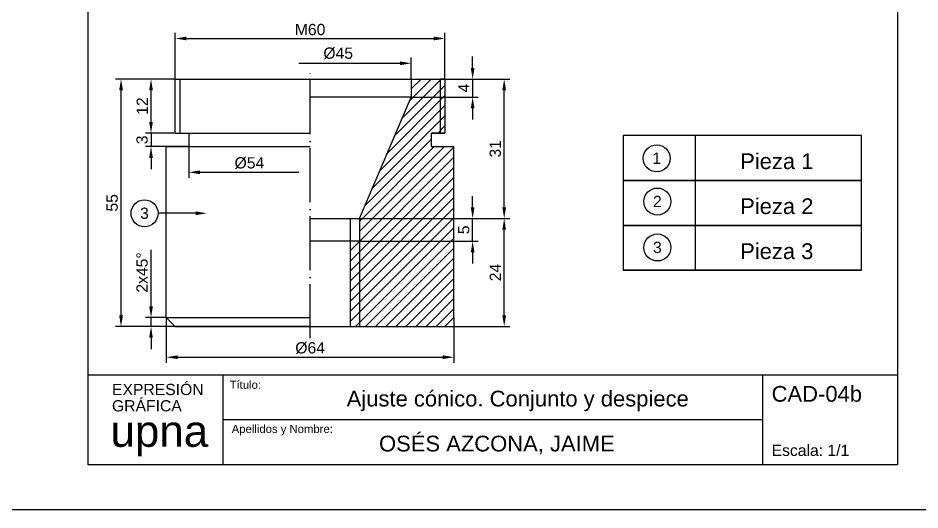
# Model space of a CAD drawing. Header units: millimetres. Extents: x 4357 to 9851, y 1421 to 2962.
# Drawn here: x 4781.7 to 4982.3, y 1421.5 to 1530.8 of the extents above; entities that cross this region are included whole.
import ezdxf

# ---------------------------------------------------------------- set-up
doc = ezdxf.new("R2010")
doc.units = ezdxf.units.MM
doc.linetypes.add('ACAD_ISO04W100', pattern=[30, 24, -3, 0, -3])
for name, color, linetype in [('010_formato', 5, 'Continuous'), ('015_cajetin', 4, 'Continuous'), ('020_rotulacion_textos', 4, 'Continuous'), ('030_linea_continua_gruesa', 7, 'Continuous'), ('031_linea_continua_fina', 4, 'Continuous'), ('034_ejes', 2, 'Continuous'), ('035_rayados_sombreados', 3, 'Continuous'), ('040_cotas', 1, 'Continuous')]:
    doc.layers.add(name, color=color, linetype=linetype)
doc.styles.add('Arial 1.8', font='arial.ttf', dxfattribs={"height": 1.8})
doc.styles.add('Arial 2.5', font='arial.ttf', dxfattribs={"height": 2.5})
doc.styles.add('Arial 3.5', font='arial.ttf', dxfattribs={"height": 3.5})
doc.styles.add('LogoUpna', font='swissl.ttf')
doc.dimstyles.new('Arial 2.5', dxfattribs={"dimtxt": 2.5, "dimasz": 2.5, "dimexe": 1.25, "dimexo": 0, "dimgap": 0.7, "dimtad": 1, "dimtxsty": 'Arial 2.5', "dimcen": 2.5, "dimadec": 0, "dimazin": 0, "dimtfac": 1, "dimtmove": 0, "dimatfit": 3, "dimfxl": 1, "dimarcsym": 0})

# ---------------------------------------------------------------- blocks, each defined once
blk = doc.blocks.new('*D44')
at = {"layer": '040_cotas', "color": 0, "lineweight": -2, "transparency": 16777216}
for p, q in [((4816.69, 1517.23), (4816.69, 1527.5)), ((4876.69, 1517.23), (4876.69, 1527.5)), ((4819.19, 1526.25), (4874.19, 1526.25))]:
    blk.add_line(p, q, dxfattribs=at)
at = {"layer": '040_cotas', "color": 0, "transparency": 16777216}
for points in [[(4819.19, 1526.67), (4819.19, 1525.84), (4816.69, 1526.25)], [(4874.19, 1526.67), (4874.19, 1525.84), (4876.69, 1526.25)]]:
    blk.add_solid(points, dxfattribs=at)
at = {"layer": 'Defpoints', "color": 0, "transparency": 16777216}
for p in [(4876.69, 1526.25), (4816.69, 1517.23), (4876.69, 1517.23)]:
    blk.add_point(p, dxfattribs=at)
at = {"layer": '040_cotas', "color": 0, "transparency": 16777216, "insert": (4846.69, 1528.23), "char_height": 2.5, "attachment_point": 5, "style": 'Arial 2.5'}
blk.add_mtext('M60', dxfattribs=at)
blk = doc.blocks.new('*D45')
at = {"layer": '040_cotas', "color": 0, "lineweight": -2, "transparency": 16777216}
for p, q in [((4882.84, 1519.73), (4882.84, 1522.23)), ((4876.69, 1517.23), (4884.09, 1517.23)), ((4882.84, 1517.23), (4882.84, 1513.23)), ((4869.19, 1513.23), (4884.09, 1513.23)), ((4882.84, 1510.73), (4882.84, 1508.23))]:
    blk.add_line(p, q, dxfattribs=at)
at = {"layer": '040_cotas', "color": 0, "transparency": 16777216}
for points in [[(4882.42, 1519.73), (4883.26, 1519.73), (4882.84, 1517.23)], [(4882.42, 1510.73), (4883.26, 1510.73), (4882.84, 1513.23)]]:
    blk.add_solid(points, dxfattribs=at)
at = {"layer": 'Defpoints', "color": 0, "transparency": 16777216}
for p in [(4876.69, 1517.23), (4869.19, 1513.23), (4882.84, 1513.23)]:
    blk.add_point(p, dxfattribs=at)
at = {"layer": '040_cotas', "color": 0, "transparency": 16777216, "insert": (4880.89, 1515.23), "char_height": 2.5, "attachment_point": 5, "rotation": 90, "style": 'Arial 2.5'}
blk.add_mtext('4', dxfattribs=at)
blk = doc.blocks.new('*D46')
at = {"layer": '040_cotas', "color": 0, "lineweight": -2, "transparency": 16777216}
for p, q in [((4882.84, 1488.73), (4882.84, 1491.23)), ((4857.69, 1486.23), (4884.09, 1486.23)), ((4882.84, 1481.23), (4882.84, 1486.23)), ((4857.69, 1481.23), (4884.09, 1481.23)), ((4882.84, 1478.73), (4882.84, 1476.23))]:
    blk.add_line(p, q, dxfattribs=at)
at = {"layer": '040_cotas', "color": 0, "transparency": 16777216}
for points in [[(4882.42, 1488.73), (4883.26, 1488.73), (4882.84, 1486.23)], [(4882.42, 1478.73), (4883.26, 1478.73), (4882.84, 1481.23)]]:
    blk.add_solid(points, dxfattribs=at)
at = {"layer": 'Defpoints', "color": 0, "transparency": 16777216}
for p in [(4857.69, 1486.23), (4882.84, 1486.23), (4857.69, 1481.23)]:
    blk.add_point(p, dxfattribs=at)
at = {"layer": '040_cotas', "color": 0, "transparency": 16777216, "insert": (4880.87, 1483.73), "char_height": 2.5, "attachment_point": 5, "rotation": 90, "style": 'Arial 2.5'}
blk.add_mtext('5', dxfattribs=at)
blk = doc.blocks.new('*D47')
at = {"layer": '040_cotas', "color": 0, "lineweight": -2, "transparency": 16777216}
for p, q in [((4878.69, 1486.23), (4891.11, 1486.23)), ((4889.86, 1464.73), (4889.86, 1483.73)), ((4876.69, 1462.23), (4891.11, 1462.23))]:
    blk.add_line(p, q, dxfattribs=at)
at = {"layer": '040_cotas', "color": 0, "transparency": 16777216}
for points in [[(4889.44, 1483.73), (4890.27, 1483.73), (4889.86, 1486.23)], [(4889.44, 1464.73), (4890.27, 1464.73), (4889.86, 1462.23)]]:
    blk.add_solid(points, dxfattribs=at)
at = {"layer": 'Defpoints', "color": 0, "transparency": 16777216}
for p in [(4878.69, 1486.23), (4889.86, 1486.23), (4876.69, 1462.23)]:
    blk.add_point(p, dxfattribs=at)
at = {"layer": '040_cotas', "color": 0, "transparency": 16777216, "insert": (4887.9, 1474.23), "char_height": 2.5, "attachment_point": 5, "rotation": 90, "style": 'Arial 2.5'}
blk.add_mtext('24', dxfattribs=at)
blk = doc.blocks.new('*D48')
at = {"layer": '040_cotas', "color": 0, "lineweight": -2, "transparency": 16777216}
for p, q in [((4876.69, 1517.23), (4891.11, 1517.23)), ((4889.86, 1488.73), (4889.86, 1514.73)), ((4889.86, 1486.23), (4891.11, 1486.23))]:
    blk.add_line(p, q, dxfattribs=at)
at = {"layer": '040_cotas', "color": 0, "transparency": 16777216}
for points in [[(4889.44, 1514.73), (4890.27, 1514.73), (4889.86, 1517.23)], [(4889.44, 1488.73), (4890.27, 1488.73), (4889.86, 1486.23)]]:
    blk.add_solid(points, dxfattribs=at)
at = {"layer": 'Defpoints', "color": 0, "transparency": 16777216}
for p in [(4876.69, 1517.23), (4889.86, 1517.23), (4889.86, 1486.23)]:
    blk.add_point(p, dxfattribs=at)
at = {"layer": '040_cotas', "color": 0, "transparency": 16777216, "insert": (4887.88, 1501.73), "char_height": 2.5, "attachment_point": 5, "rotation": 90, "style": 'Arial 2.5'}
blk.add_mtext('31', dxfattribs=at)
blk = doc.blocks.new('*D49')
at = {"layer": '040_cotas', "color": 0, "lineweight": -2, "transparency": 16777216}
for p, q in [((4814.69, 1464.23), (4814.69, 1454.16)), ((4878.69, 1464.23), (4878.69, 1454.16)), ((4817.19, 1455.41), (4876.19, 1455.41))]:
    blk.add_line(p, q, dxfattribs=at)
at = {"layer": '040_cotas', "color": 0, "transparency": 16777216}
for points in [[(4817.19, 1455.83), (4817.19, 1455), (4814.69, 1455.41)], [(4876.19, 1455.83), (4876.19, 1455), (4878.69, 1455.41)]]:
    blk.add_solid(points, dxfattribs=at)
at = {"layer": 'Defpoints', "color": 0, "transparency": 16777216}
for p in [(4814.69, 1464.23), (4878.69, 1464.23), (4878.69, 1455.41)]:
    blk.add_point(p, dxfattribs=at)
at = {"layer": '040_cotas', "color": 0, "transparency": 16777216, "insert": (4846.69, 1457.46), "char_height": 2.5, "attachment_point": 5, "style": 'Arial 2.5'}
blk.add_mtext('%%C64', dxfattribs=at)
blk = doc.blocks.new('*D50')
at = {"layer": '040_cotas', "color": 0, "lineweight": -2, "transparency": 16777216}
for p, q in [((4816.69, 1517.23), (4803.38, 1517.23)), ((4804.63, 1464.73), (4804.63, 1514.73)), ((4816.69, 1462.23), (4803.38, 1462.23))]:
    blk.add_line(p, q, dxfattribs=at)
at = {"layer": '040_cotas', "color": 0, "transparency": 16777216}
for points in [[(4804.21, 1514.73), (4805.05, 1514.73), (4804.63, 1517.23)], [(4804.21, 1464.73), (4805.05, 1464.73), (4804.63, 1462.23)]]:
    blk.add_solid(points, dxfattribs=at)
at = {"layer": 'Defpoints', "color": 0, "transparency": 16777216}
for p in [(4804.63, 1517.23), (4816.69, 1517.23), (4816.69, 1462.23)]:
    blk.add_point(p, dxfattribs=at)
at = {"layer": '040_cotas', "color": 0, "transparency": 16777216, "insert": (4802.66, 1489.73), "char_height": 2.5, "attachment_point": 5, "rotation": 90, "style": 'Arial 2.5'}
blk.add_mtext('55', dxfattribs=at)
blk = doc.blocks.new('*D51')
at = {"layer": '040_cotas', "color": 0, "lineweight": -2, "transparency": 16777216}
for p, q in [((4816.69, 1517.23), (4810.05, 1517.23)), ((4811.3, 1507.73), (4811.3, 1514.73)), ((4816.69, 1505.23), (4810.05, 1505.23))]:
    blk.add_line(p, q, dxfattribs=at)
at = {"layer": '040_cotas', "color": 0, "transparency": 16777216}
for points in [[(4810.88, 1514.73), (4811.71, 1514.73), (4811.3, 1517.23)], [(4810.88, 1507.73), (4811.71, 1507.73), (4811.3, 1505.23)]]:
    blk.add_solid(points, dxfattribs=at)
at = {"layer": 'Defpoints', "color": 0, "transparency": 16777216}
for p in [(4811.3, 1517.23), (4816.69, 1517.23), (4816.69, 1505.23)]:
    blk.add_point(p, dxfattribs=at)
at = {"layer": '040_cotas', "color": 0, "transparency": 16777216, "insert": (4809.34, 1511.23), "char_height": 2.5, "attachment_point": 5, "rotation": 90, "style": 'Arial 2.5'}
blk.add_mtext('12', dxfattribs=at)
blk = doc.blocks.new('*D52')
at = {"layer": '040_cotas', "color": 0, "lineweight": -2, "transparency": 16777216}
for p, q in [((4811.3, 1507.73), (4811.3, 1510.23)), ((4816.69, 1505.23), (4810.05, 1505.23)), ((4811.3, 1505.23), (4811.3, 1502.23)), ((4814.69, 1502.23), (4810.05, 1502.23)), ((4811.3, 1499.73), (4811.3, 1497.23))]:
    blk.add_line(p, q, dxfattribs=at)
at = {"layer": '040_cotas', "color": 0, "transparency": 16777216}
for points in [[(4810.88, 1507.73), (4811.71, 1507.73), (4811.3, 1505.23)], [(4810.88, 1499.73), (4811.71, 1499.73), (4811.3, 1502.23)]]:
    blk.add_solid(points, dxfattribs=at)
at = {"layer": 'Defpoints', "color": 0, "transparency": 16777216}
for p in [(4816.69, 1505.23), (4811.3, 1502.23), (4814.69, 1502.23)]:
    blk.add_point(p, dxfattribs=at)
at = {"layer": '040_cotas', "color": 0, "transparency": 16777216, "insert": (4809.32, 1503.73), "char_height": 2.5, "attachment_point": 5, "rotation": 90, "style": 'Arial 2.5'}
blk.add_mtext('3', dxfattribs=at)
blk = doc.blocks.new('*D53')
at = {"layer": '040_cotas', "color": 0, "lineweight": -2, "transparency": 16777216}
for p, q in [((4811.3, 1466.73), (4811.3, 1479.26)), ((4814.69, 1464.23), (4810.05, 1464.23)), ((4811.3, 1462.23), (4811.3, 1464.23)), ((4816.69, 1462.23), (4810.05, 1462.23)), ((4811.3, 1459.73), (4811.3, 1457.23))]:
    blk.add_line(p, q, dxfattribs=at)
at = {"layer": '040_cotas', "color": 0, "transparency": 16777216}
for points in [[(4810.88, 1466.73), (4811.71, 1466.73), (4811.3, 1464.23)], [(4810.88, 1459.73), (4811.71, 1459.73), (4811.3, 1462.23)]]:
    blk.add_solid(points, dxfattribs=at)
at = {"layer": 'Defpoints', "color": 0, "transparency": 16777216}
for p in [(4811.3, 1464.23), (4814.69, 1464.23), (4816.69, 1462.23)]:
    blk.add_point(p, dxfattribs=at)
at = {"layer": '040_cotas', "color": 0, "transparency": 16777216, "insert": (4809.32, 1474.25), "char_height": 2.5, "attachment_point": 5, "rotation": 90, "style": 'Arial 2.5'}
blk.add_mtext('2x45%%D', dxfattribs=at)

msp = doc.modelspace()

# ---------------------------------------------------------------- hatches: boundary and pattern name
at = {"layer": '035_rayados_sombreados'}
h = msp.add_hatch(dxfattribs=at)
h.set_pattern_fill('ANSI31', color=256, scale=0.5)
h.paths.add_polyline_path([(4878.685, 1502.228), (4873.685, 1502.228), (4873.685, 1505.228), (4876.685, 1505.228), (4876.685, 1517.228), (4875.685, 1517.228), (4869.185, 1517.228), (4869.185, 1513.228), (4857.685, 1486.228), (4857.685, 1481.228), (4855.685, 1481.228), (4855.685, 1462.228), (4876.685, 1462.228), (4878.685, 1464.228)])

# ---------------------------------------------------------------- linework, layer by layer
at = {"layer": '010_formato'}
msp.add_line((4987.343, 1421.472), (4777.343, 1421.472), dxfattribs=at)
at = {"layer": '015_cajetin'}
for p, q in [((4797.343, 1431.472), (4797.343, 1708.472)), ((4977.343, 1708.472), (4977.343, 1431.472)), ((4797.343, 1451.472), (4977.343, 1451.472)), ((4827.343, 1431.472), (4827.343, 1451.472)), ((4947.343, 1451.472), (4947.343, 1431.472)), ((4947.343, 1441.472), (4827.343, 1441.472)), ((4977.343, 1431.472), (4797.343, 1431.472))]:
    msp.add_line(p, q, dxfattribs=at)
at = {"layer": '030_linea_continua_gruesa'}
for p, q in [((4816.685, 1517.228), (4876.685, 1517.228)), ((4816.685, 1505.228), (4816.685, 1517.228)), ((4816.685, 1517.228), (4817.685, 1517.228)), ((4846.685, 1517.228), (4869.185, 1517.228)), ((4846.685, 1513.228), (4846.685, 1517.228)), ((4869.185, 1517.228), (4869.185, 1513.228)), ((4876.685, 1517.228), (4875.685, 1517.228)), ((4876.685, 1517.228), (4876.685, 1505.228)), ((4869.185, 1513.228), (4846.685, 1513.228)), ((4857.685, 1486.228), (4869.185, 1513.228)), ((4816.685, 1505.228), (4819.685, 1505.228)), ((4816.685, 1505.228), (4846.685, 1505.228)), ((4819.685, 1505.228), (4819.685, 1502.228)), ((4876.685, 1505.228), (4873.685, 1505.228)), ((4873.685, 1502.228), (4873.685, 1505.228)), ((4873.685, 1505.228), (4876.685, 1505.228)), ((4819.685, 1502.228), (4814.685, 1502.228)), ((4814.685, 1464.228), (4814.685, 1502.228)), ((4814.685, 1502.228), (4819.685, 1502.228)), ((4814.685, 1502.228), (4846.685, 1502.228)), ((4873.685, 1502.228), (4878.685, 1502.228)), ((4878.685, 1464.228), (4878.685, 1502.228)), ((4846.685, 1486.228), (4857.685, 1486.228)), ((4855.685, 1462.228), (4855.685, 1486.228)), ((4857.685, 1486.228), (4857.685, 1481.228)), ((4857.685, 1481.228), (4846.685, 1481.228)), ((4814.685, 1464.228), (4816.685, 1462.228)), ((4814.685, 1464.228), (4846.685, 1464.228)), ((4878.685, 1464.228), (4876.685, 1462.228)), ((4846.685, 1462.228), (4816.685, 1462.228)), ((4816.685, 1462.228), (4876.685, 1462.228)), ((4846.685, 1462.228), (4855.685, 1462.228))]:
    msp.add_line(p, q, dxfattribs=at)
at = {"layer": '031_linea_continua_fina'}
for p, q in [((4817.685, 1517.228), (4817.685, 1505.228)), ((4875.685, 1505.228), (4875.685, 1517.228)), ((4969.343, 1504.728), (4916.343, 1504.728)), ((4916.343, 1504.728), (4916.343, 1474.728)), ((4932.343, 1504.728), (4932.343, 1474.728)), ((4969.343, 1494.728), (4969.343, 1504.728)), ((4969.343, 1494.728), (4916.343, 1494.728)), ((4916.343, 1494.728), (4969.343, 1494.728)), ((4969.343, 1484.728), (4969.343, 1494.728)), ((4916.343, 1484.728), (4969.343, 1484.728)), ((4969.343, 1484.728), (4916.343, 1484.728)), ((4969.343, 1474.728), (4969.343, 1484.728)), ((4857.685, 1481.228), (4857.685, 1462.228)), ((4969.343, 1474.728), (4916.343, 1474.728)), ((4916.343, 1474.728), (4969.343, 1474.728)), ((4916.343, 1474.728), (4919.343, 1474.728))]:
    msp.add_line(p, q, dxfattribs=at)
for centre in [(4923.787, 1499.631), (4923.937, 1490.019), (4923.937, 1479.807)]:
    msp.add_circle(centre, 3, dxfattribs=at)
at = {"layer": '034_ejes', "linetype": 'ACAD_ISO04W100', "ltscale": 0.5}
msp.add_line((4846.685, 1459.663), (4846.685, 1519.228), dxfattribs=at)
at = {"layer": '040_cotas'}
for p, q in [((4844.185, 1520.75), (4866.685, 1520.75)), ((4869.185, 1517.228), (4869.185, 1522)), ((4819.685, 1502.228), (4819.685, 1495.275)), ((4822.185, 1496.525), (4844.185, 1496.525)), ((4821.204, 1487.411), (4812.855, 1487.411))]:
    msp.add_line(p, q, dxfattribs=at)
msp.add_circle((4809.855, 1487.411), 3, dxfattribs=at)
for points in [[(4866.685, 1521.166), (4866.685, 1520.333), (4869.185, 1520.75)], [(4822.185, 1496.941), (4822.185, 1496.108), (4819.685, 1496.525)], [(4821.204, 1487.827), (4821.204, 1486.994), (4823.704, 1487.411)]]:
    msp.add_solid(points, dxfattribs=at)

# ---------------------------------------------------------------- texts
at = {"layer": '020_rotulacion_textos'}
for s, height, style, p in [('1', 2.5, 'Arial 2.5', (4922.808, 1498.394)), ('Pieza 1', 3.5, 'Arial 3.5', (4942.343, 1497.228)), ('2', 2.5, 'Arial 2.5', (4922.958, 1488.782)), ('Pieza 2', 3.5, 'Arial 3.5', (4942.343, 1487.228)), ('3', 2.5, 'Arial 2.5', (4922.958, 1478.569)), ('Pieza 3', 3.5, 'Arial 3.5', (4942.343, 1477.228)), ('Título:', 1.8, 'Arial 1.8', (4828.774, 1448.395)), ('CAD-04b', 3.5, 'Arial 3.5', (4949.343, 1445.522)), ('Ajuste cónico. Conjunto y despiece', 3.5, 'Arial 3.5', (4854.823, 1444.472)), ('Apellidos y Nombre:', 1.8, 'Arial 1.8', (4829.252, 1438.578)), ('OSÉS AZCONA, JAIME', 3.5, 'Arial 3.5', (4862.013, 1434.472)), ('Escala: 1/1', 2.5, 'Arial 2.5', (4949.343, 1433.472))]:
    msp.add_text(s, height=height, dxfattribs=dict(at, style=style)).set_placement(p)
at = {"layer": '020_rotulacion_textos', "linetype": 'Continuous', "style": 'LogoUpna'}
for s, p in [('EXPRESIÓN', (4802.618, 1447.001)), ('GRÁFICA', (4802.618, 1443.374))]:
    msp.add_text(s, height=2.5, dxfattribs=at).set_placement(p)
at = {"layer": '020_rotulacion_textos', "color": 10, "style": 'LogoUpna'}
msp.add_text('upna', height=7, dxfattribs=at).set_placement((4802.274, 1435.505))
at = {"layer": '040_cotas', "style": 'Arial 2.5'}
msp.add_text('3', height=2.5, dxfattribs=at).set_placement((4808.875, 1486.173))
at = {"layer": '040_cotas', "char_height": 2.5, "attachment_point": 5, "style": 'Arial 2.5'}
for s, insert in [('%%C45', (4852.935, 1522.952)), ('%%C54', (4833.185, 1498.571))]:
    msp.add_mtext(s, dxfattribs=dict(at, insert=insert))

# ---------------------------------------------------------------- dimensions: what is measured, and where the dimension line sits
at = {"layer": '040_cotas'}
for base, p1, p2, text, picture, middle in [((4876.685, 1526.254), (4816.685, 1517.228), (4876.685, 1517.228), 'M<>', '*D44', (4846.685, 1528.231)), ((4878.685, 1455.413), (4814.685, 1464.228), (4878.685, 1464.228), '%%C<>', '*D49', (4846.685, 1457.459))]:
    dim = msp.add_linear_dim(base=base, p1=p1, p2=p2, text=text, dimstyle='Arial 2.5', dxfattribs=at)
    dim.commit()
    dim.dimension.update_dxf_attribs({"geometry": picture, "text_midpoint": middle})
for base, p1, p2, picture, middle in [((4882.841, 1513.228), (4876.685, 1517.228), (4869.185, 1513.228), '*D45', (4880.891, 1515.228)), ((4811.297, 1517.228), (4816.685, 1505.228), (4816.685, 1517.228), '*D51', (4809.342, 1511.228)), ((4889.857, 1517.228), (4889.857, 1486.228), (4876.685, 1517.228), '*D48', (4887.88, 1501.728)), ((4882.841, 1486.228), (4857.685, 1481.228), (4857.685, 1486.228), '*D46', (4880.87, 1483.728)), ((4889.857, 1486.228), (4876.685, 1462.228), (4878.685, 1486.228), '*D47', (4887.902, 1474.228))]:
    dim = msp.add_linear_dim(base=base, p1=p1, p2=p2, angle=90, dimstyle='Arial 2.5', dxfattribs=at)
    dim.commit()
    dim.dimension.update_dxf_attribs({"geometry": picture, "text_midpoint": middle})
for base, p1, p2, picture, middle in [((4804.629, 1517.228), (4816.685, 1462.228), (4816.685, 1517.228), '*D50', (4804.629, 1489.728)), ((4811.297, 1502.228), (4816.685, 1505.228), (4814.685, 1502.228), '*D52', (4811.297, 1503.728))]:
    dim = msp.add_linear_dim(base=base, p1=p1, p2=p2, angle=90, dimstyle='Arial 2.5', dxfattribs=at)
    dim.commit()
    dim.dimension.update_dxf_attribs({"geometry": picture, "text_midpoint": middle, "dimtype": 160})
dim = msp.add_linear_dim(base=(4811.297, 1464.228), p1=(4816.685, 1462.228), p2=(4814.685, 1464.228), angle=90, text='<>x45%%D', dimstyle='Arial 2.5', dxfattribs=at)
dim.commit()
dim.dimension.update_dxf_attribs({"geometry": '*D53', "text_midpoint": (4809.32, 1474.246)})

doc.saveas('drawing.dxf')
